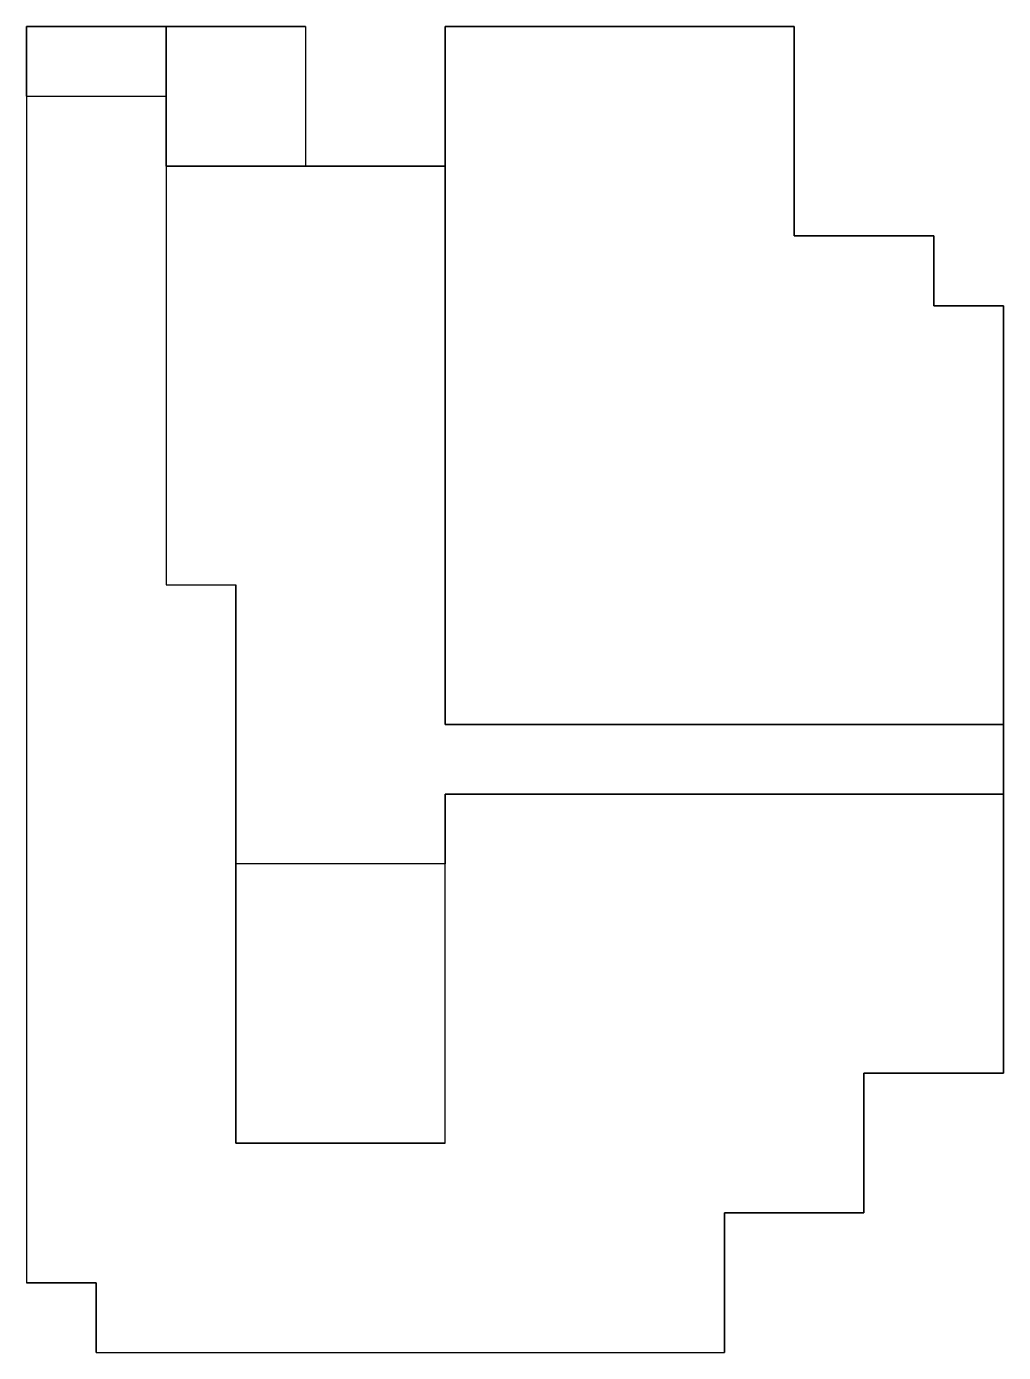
# Model space of a CAD drawing. Extents: x 0 to 14, y 0 to 19.
import ezdxf

# ---------------------------------------------------------------- set-up
doc = ezdxf.new("R2010")
doc.units = 0
doc.layers.get('0').update_dxf_attribs({"linetype": 'CONTINUOUS'})

# ---------------------------------------------------------------- blocks, each defined once
blk = doc.blocks.new('*U22')
at = {"color": 7}
for p, q in [((4, 19.000002, 2), (4, 17.000002, 2)), ((0, 19, 14), (2.000001, 19, 14)), ((0, 19, 14), (0, 1, 14)), ((0, 19, 9.000001), (0, 19, 14)), ((0, 19), (0, 19, 5.000001)), ((0, 19), (0, 1)), ((4, 19), (0, 19)), ((0, 18, 9.000001), (0, 19, 9.000001)), ((0, 19, 9.000001), (2, 19, 9.000001)), ((0, 19, 5), (0, 18, 5)), ((2, 19, 5), (0, 19, 5)), ((2, 19, 14.000001), (2, 17, 14.000001)), ((2, 19, 9.000001), (2, 19, 14)), ((2, 19, 2), (2, 19, 5)), ((2, 17, 2), (2, 19, 2)), ((2, 19, 2), (4, 19, 2)), ((2, 18, 9.000001), (2, 19, 9.000001)), ((2, 19, 5), (2, 18, 5)), ((4, 19, 2), (4, 19)), ((4, 19), (4, 17)), ((6, 19, 14), (11, 19, 14)), ((11, 19), (6, 19)), ((6, 19), (6, 17)), ((6, 17, 14), (6, 19, 14)), ((6, 19, 13.999999), (6, 19)), ((11, 16), (11, 19)), ((11, 19, 14), (11, 16, 14)), ((11, 19), (11, 19, 14)), ((0, 18, 5), (0, 18, 9)), ((0, 18, 9), (2, 18, 9)), ((0, 18, 5), (2, 18, 5)), ((2, 18, 5.000001), (2, 18, 9.000001)), ((4, 17.000002, 2), (2, 17.000002, 2)), ((2, 17, 10), (2, 11, 10)), ((2, 17, 4), (2, 11, 4)), ((6, 17, 4), (2, 17, 4)), ((2, 17, 10), (6, 17, 10)), ((2, 17, 10), (2, 17, 14)), ((2, 17, 2), (2, 17, 4)), ((2, 17, 14), (6, 17, 14)), ((4, 17.000002), (4, 17.000002, 2)), ((6, 17), (4, 17)), ((6, 17, 10), (6, 9, 10)), ((6, 9, 4), (6, 17, 4)), ((6, 17, 4), (6, 17)), ((6, 17, 14), (6, 17, 10)), ((13, 16), (11, 16)), ((11, 16, 14), (13, 16, 14)), ((11, 16), (11, 16, 14)), ((13, 15), (13, 16)), ((13, 16), (13, 16, 14)), ((13, 15.999999, 14), (13, 15, 14)), ((14, 15), (13, 15)), ((13, 15), (13, 15, 14)), ((13.000001, 15, 14), (14, 15, 14)), ((14, 15, 14), (14, 4.000001, 14)), ((14, 4), (14, 15)), ((14, 15, 14), (14, 15)), ((2, 11, 4), (2, 11, 10)), ((2, 11, 10), (3, 11, 10)), ((2, 11, 4), (3, 11, 4)), ((3, 3, 4), (3, 11, 4)), ((3, 11, 10), (3, 11, 4)), ((3, 11, 10), (3, 7, 10)), ((6, 9, 4), (14, 9, 4)), ((6, 9, 4), (6, 9, 10)), ((14, 9, 10), (6, 9, 10)), ((14, 9.000001, 10), (14, 8.000001, 10)), ((14, 8, 4), (14, 9, 4)), ((14, 9, 4), (14, 9, 10)), ((6, 8, 10), (6, 7, 10)), ((6, 3, 4), (6, 8, 4)), ((14, 8, 4), (6, 8, 4)), ((6, 8, 10), (6, 8, 4)), ((6, 8, 10), (13.999998, 8, 10)), ((14, 8, 10), (14, 8, 4)), ((3, 7, 14.000001), (3, 3, 14.000001)), ((6, 7, 10), (3, 7, 10)), ((3, 7, 14), (3, 7, 9.999999)), ((6, 7, 14), (3, 7, 14)), ((6, 3.000001, 14), (6, 7.000001, 14)), ((6, 7, 10.000001), (6, 7, 14)), ((11.999999, 2), (11.999999, 4)), ((11.999999, 4, 14), (11.999999, 2.000001, 14)), ((11.999999, 4), (11.999999, 4, 14)), ((12, 4), (14, 4)), ((14, 4, 14), (12, 4, 14)), ((14, 4), (14, 4, 14)), ((6, 3, 4), (3, 3, 4)), ((3, 3, 4), (3, 3, 14.000001)), ((3, 3, 14.000001), (6, 3, 14.000001)), ((6, 3, 14), (6, 3, 4)), ((10, 2), (12, 2)), ((12, 2, 14), (10, 2, 14)), ((10, 0), (10, 2)), ((10, 2, 14), (10, 0, 14)), ((10, 2), (10, 2, 14)), ((11.999999, 2), (11.999999, 2, 14)), ((0, 1), (1, 1)), ((1, 1, 14), (0, 1, 14)), ((0, 1, 14), (0, 1)), ((1, 1), (1, 0)), ((1, 0, 14), (1, 1, 14)), ((1, 1), (1, 1, 14)), ((1, 0, 14), (10, 0, 14)), ((1, 0), (10, 0)), ((1, 0), (1, 0, 14)), ((10, 0, 14), (10, 0))]:
    blk.add_line(p, q, dxfattribs=at)

msp = doc.modelspace()

# ---------------------------------------------------------------- block references
msp.add_blockref('*U22', (0, 0))

doc.saveas('drawing.dxf')
